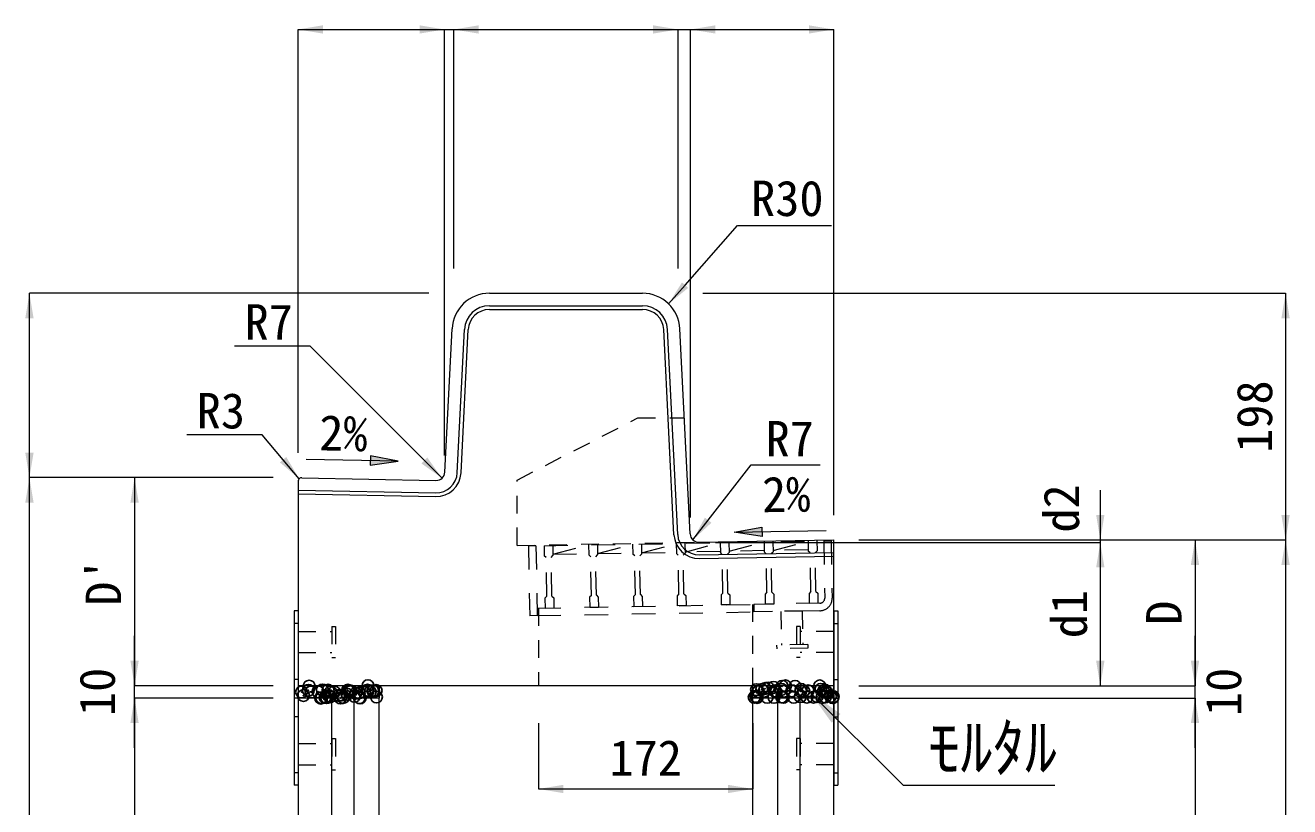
# Model space of a CAD drawing. Units: millimetres at full size. Extents: x 5964 to 125098, y -10801 to 28073.
# Drawn here: x 58154 to 59169, y 8491 to 9118 of the extents above; entities that cross this region are included whole.
import ezdxf
from ezdxf.enums import TextEntityAlignment as Align

# ---------------------------------------------------------------- set-up
doc = ezdxf.new("R2010")
doc.units = ezdxf.units.MM
doc.header["$LTSCALE"] = 19
doc.header["$PDMODE"] = 32
doc.header["$PDSIZE"] = 9.5
for name, pattern in [('DASHED_SPACED', [12, 6, -6]), ('USER1', [1.35, 0.75, -0.6]), ('USER3', [2, 1, -1]), ('USER5', [1.35, 0.75, -0.6])]:
    doc.linetypes.add(name, pattern=pattern)
for name, color, linetype, lineweight in [('0_2', 7, 'Continuous', 20), ('インサート', 3, 'USER1', 9), ('グレーチング', 7, 'USER1', 5), ('ジョイント', 7, 'Continuous', 9), ('寸法引出', 7, 'Continuous', 9), ('寸法線', 7, 'Continuous', 9), ('本体', 2, 'Continuous', 9), ('補助線', 8, 'Continuous', 13)]:
    doc.layers.add(name, color=color, linetype=linetype, lineweight=lineweight)
doc.layers.add('ハッチング', color=7, linetype='Continuous')
doc.styles.add('ＭＳ ゴシック', font='')
doc.styles.get('ＭＳ ゴシック').set_extended_font_data('MS Gothic')

# ---------------------------------------------------------------- blocks, each defined once
blk = doc.blocks.new('filled_arrow')
at = {"color": 0, "linetype": 'Continuous', "lineweight": -2}
blk.add_solid([(7.5, 1.25), (0, 0), (7.5, -1.25)], dxfattribs=at)

msp = doc.modelspace()

# ---------------------------------------------------------------- hatches: boundary and pattern name
at = {"layer": '寸法引出'}
for points in [[(58431.39, 8772.14), (58431.26, 8764.64), (58453.82, 8768)], [(58745.72, 8715), (58745.85, 8707.5), (58723.29, 8710.86)]]:
    msp.add_hatch(color=256, dxfattribs=at).paths.add_polyline_path(points)

# ---------------------------------------------------------------- linework, layer by layer
at = {"layer": '0_2', "linetype": 'DASHED_SPACED', "lineweight": 9}
msp.add_line((58803.38, 8631.19), (58803.38, 8614.19), dxfattribs=at)
at = {"layer": 'インサート'}
for p, q in [((58778, 8647.62), (58761, 8647.32)), ((58778, 8647.62), (58778.47, 8620.62)), ((58761, 8647.32), (58761.47, 8620.32)), ((58373.38, 8631.19), (58373.38, 8614.19)), ((58373.38, 8631.19), (58400.38, 8631.19)), ((58400.38, 8635.19), (58400.38, 8610.19)), ((58400.38, 8635.19), (58403.39, 8635.19)), ((58403.39, 8635.19), (58403.39, 8610.19)), ((58776.38, 8635.19), (58773.38, 8635.19)), ((58773.38, 8635.19), (58773.38, 8610.19)), ((58776.38, 8635.19), (58773.38, 8635.19)), ((58776.38, 8635.19), (58776.38, 8610.19)), ((58803.38, 8631.19), (58776.38, 8631.19)), ((58782.47, 8620.69), (58757.47, 8620.26)), ((58757.47, 8620.26), (58757.53, 8617.26)), ((58782.52, 8617.69), (58757.53, 8617.26)), ((58782.47, 8620.69), (58782.52, 8617.69)), ((58373.38, 8614.19), (58400.38, 8614.19)), ((58400.38, 8610.19), (58403.39, 8610.19)), ((58776.38, 8610.19), (58773.38, 8610.19)), ((58803.38, 8614.19), (58776.38, 8614.19)), ((58373.38, 8541.19), (58373.38, 8524.19)), ((58373.38, 8541.19), (58400.38, 8541.19)), ((58400.38, 8545.19), (58400.38, 8520.19)), ((58400.38, 8545.19), (58403.39, 8545.19)), ((58403.39, 8545.19), (58403.39, 8520.19)), ((58773.38, 8545.19), (58773.38, 8520.19)), ((58776.38, 8545.19), (58773.38, 8545.19)), ((58776.38, 8545.19), (58776.38, 8520.19)), ((58803.38, 8541.19), (58776.38, 8541.19)), ((58803.38, 8541.19), (58803.38, 8524.19)), ((58373.38, 8524.19), (58400.38, 8524.19)), ((58400.38, 8520.19), (58403.39, 8520.19)), ((58776.38, 8520.19), (58773.38, 8520.19)), ((58803.38, 8524.19), (58776.38, 8524.19))]:
    msp.add_line(p, q, dxfattribs=at)
at = {"layer": 'グレーチング', "linetype": 'USER3'}
for p, q in [((58564.31, 8699.91), (58558.31, 8699.81)), ((58558.31, 8699.81), (58559.29, 8643.82)), ((58564.31, 8699.91), (58565.28, 8643.92)), ((58570.81, 8700.02), (58789.78, 8703.83)), ((58570.81, 8700.02), (58570.95, 8692.03)), ((58577.81, 8700.15), (58577.95, 8692.15)), ((58577.93, 8693.15), (58606.61, 8700.65)), ((58606.61, 8700.65), (58606.74, 8692.65)), ((58613.6, 8700.77), (58613.74, 8692.77)), ((58613.73, 8693.77), (58641.9, 8701.26)), ((58641.9, 8701.26), (58642.04, 8693.26)), ((58648.9, 8701.38), (58649.04, 8693.38)), ((58649.02, 8694.38), (58677.19, 8701.87)), ((58676.89, 8701.87), (58677.03, 8693.87)), ((58683.89, 8701.99), (58684.03, 8693.99)), ((58684.02, 8694.99), (58712.19, 8702.48)), ((58712.19, 8702.48), (58712.33, 8694.48)), ((58719.19, 8702.6), (58719.33, 8694.6)), ((58719.31, 8695.6), (58747.48, 8703.09)), ((58747.48, 8703.09), (58747.62, 8695.1)), ((58754.48, 8703.22), (58754.62, 8695.22)), ((58754.6, 8696.22), (58782.78, 8703.71)), ((58782.78, 8703.71), (58782.92, 8695.71)), ((58789.78, 8703.83), (58789.92, 8695.83)), ((58795.28, 8703.92), (58801.28, 8704.03)), ((58795.28, 8703.92), (58796.08, 8657.93)), ((58801.28, 8704.03), (58802.08, 8658.04)), ((58801.28, 8704.03), (58802.08, 8658.04)), ((58572.48, 8690.55), (58570.95, 8692.03)), ((58573.01, 8659.56), (58572.48, 8690.55)), ((58576.47, 8690.62), (58577.95, 8692.15)), ((58577.01, 8659.63), (58576.47, 8690.62)), ((58577.93, 8693.15), (58606.73, 8693.65)), ((58608.27, 8691.17), (58606.74, 8692.65)), ((58608.81, 8660.18), (58608.27, 8691.17)), ((58612.27, 8691.24), (58613.74, 8692.77)), ((58612.81, 8660.25), (58612.27, 8691.24)), ((58613.73, 8693.77), (58642.02, 8694.26)), ((58643.56, 8691.79), (58642.04, 8693.26)), ((58644.1, 8660.79), (58643.56, 8691.79)), ((58647.56, 8691.86), (58649.04, 8693.38)), ((58648.1, 8660.86), (58647.56, 8691.86)), ((58649.02, 8694.38), (58677.32, 8694.87)), ((58678.56, 8692.4), (58677.03, 8693.87)), ((58679.1, 8661.4), (58678.56, 8692.4)), ((58682.56, 8692.46), (58684.03, 8693.99)), ((58683.1, 8661.47), (58682.56, 8692.46)), ((58712.31, 8695.48), (58684.02, 8694.99)), ((58713.85, 8693.01), (58712.33, 8694.48)), ((58714.39, 8662.01), (58713.85, 8693.01)), ((58717.85, 8693.08), (58719.33, 8694.6)), ((58718.39, 8662.08), (58717.85, 8693.08)), ((58747.61, 8696.1), (58719.31, 8695.6)), ((58749.15, 8693.62), (58747.62, 8695.1)), ((58749.69, 8662.63), (58749.15, 8693.62)), ((58753.15, 8693.69), (58754.62, 8695.22)), ((58753.69, 8662.7), (58753.15, 8693.69)), ((58782.9, 8696.71), (58754.6, 8696.22)), ((58784.44, 8694.23), (58782.92, 8695.71)), ((58784.98, 8663.24), (58784.44, 8694.23)), ((58788.44, 8694.3), (58789.92, 8695.83)), ((58788.98, 8663.31), (58788.44, 8694.3)), ((58573.01, 8659.56), (58571.54, 8658.03)), ((58571.54, 8658.03), (58571.68, 8650.03)), ((58577.01, 8659.63), (58578.54, 8658.15)), ((58578.54, 8658.15), (58578.68, 8650.15)), ((58608.81, 8660.18), (58607.33, 8658.65)), ((58607.33, 8658.65), (58607.47, 8650.65)), ((58612.81, 8660.25), (58614.33, 8658.77)), ((58614.33, 8658.77), (58614.47, 8650.78)), ((58644.1, 8660.79), (58642.63, 8659.27)), ((58642.63, 8659.27), (58642.77, 8651.27)), ((58648.1, 8660.86), (58649.63, 8659.39)), ((58649.63, 8659.39), (58649.77, 8651.39)), ((58679.1, 8661.4), (58677.62, 8659.87)), ((58677.62, 8659.87), (58677.76, 8651.88)), ((58683.1, 8661.47), (58684.62, 8660)), ((58684.62, 8660), (58684.76, 8652)), ((58714.39, 8662.01), (58712.92, 8660.49)), ((58712.92, 8660.49), (58713.06, 8652.49)), ((58718.39, 8662.08), (58719.92, 8660.61)), ((58719.92, 8660.61), (58720.06, 8652.61)), ((58749.69, 8662.63), (58748.21, 8661.1)), ((58748.21, 8661.1), (58748.35, 8653.1)), ((58753.69, 8662.7), (58755.21, 8661.22)), ((58755.21, 8661.22), (58755.35, 8653.22)), ((58784.98, 8663.24), (58783.51, 8661.71)), ((58783.51, 8661.71), (58783.65, 8653.71)), ((58788.98, 8663.31), (58790.51, 8661.84)), ((58790.51, 8661.84), (58790.65, 8653.84)), ((58565.18, 8649.92), (58739.15, 8652.94)), ((58571.68, 8650.03), (58578.68, 8650.15)), ((58607.47, 8650.65), (58614.47, 8650.78)), ((58642.77, 8651.27), (58649.77, 8651.39)), ((58684.76, 8652), (58677.76, 8651.88)), ((58720.06, 8652.61), (58713.06, 8652.49)), ((58792.15, 8653.86), (58739.15, 8652.94)), ((58739.15, 8652.94), (58739.26, 8646.94)), ((58792.25, 8647.86), (58739.26, 8646.94)), ((58755.35, 8653.22), (58748.35, 8653.1)), ((58790.65, 8653.84), (58783.65, 8653.71)), ((58565.28, 8643.92), (58559.29, 8643.82)), ((58565.28, 8643.92), (58739.26, 8646.94))]:
    msp.add_line(p, q, dxfattribs=at)
for radius, start, end in [(4, 270.99562, 0.99536), (10, 270.99553, 0.99532)]:
    msp.add_arc((58792.08, 8657.86), radius, start, end, dxfattribs=at)
at = {"layer": 'ジョイント'}
for p, q in [((58373.38, 8647.7), (58370.18, 8647.7)), ((58370.18, 8647.7), (58370.18, 8507.7)), ((58373.38, 8647.7), (58373.38, 8507.7)), ((58803.38, 8647.7), (58806.58, 8647.7)), ((58803.38, 8647.7), (58803.38, 8507.7)), ((58806.58, 8647.7), (58806.58, 8507.7)), ((58373.38, 8507.7), (58370.18, 8507.7)), ((58803.38, 8507.7), (58806.58, 8507.7))]:
    msp.add_line(p, q, dxfattribs=at)
at = {"layer": 'ジョイント', "linetype": 'USER5', "lineweight": 5}
for p, q in [((58373.38, 8637.7), (58370.18, 8637.7)), ((58803.38, 8637.7), (58806.58, 8637.7)), ((58373.38, 8592.7), (58370.18, 8592.7)), ((58803.38, 8592.7), (58806.58, 8592.7)), ((58373.38, 8562.7), (58370.18, 8562.7)), ((58803.38, 8562.7), (58806.58, 8562.7)), ((58373.38, 8517.7), (58370.18, 8517.7)), ((58803.38, 8517.7), (58806.58, 8517.7))]:
    msp.add_line(p, q, dxfattribs=at)
at = {"layer": 'ハッチング'}
for p in [(58376.13, 8582.61), (58381.64, 8583.99), (58382.26, 8587.31), (58383.78, 8582.63), (58389.43, 8582.78), (58392.92, 8584.23), (58397.46, 8584.02), (58399.6, 8582.65), (58402.43, 8582.72), (58413.25, 8584.06), (58413.28, 8584.05), (58414.19, 8583.2), (58415.42, 8582.68), (58416.15, 8583.22), (58422.34, 8581.95), (58426.47, 8582.49), (58429.1, 8584.08), (58429.45, 8583.39), (58429.46, 8587.66), (58431.24, 8582.71), (58433.37, 8583.4), (58433.88, 8583.61), (58436.01, 8583.75), (58741.35, 8584.49), (58742.7, 8582.94), (58745.5, 8584.65), (58747.64, 8583.29), (58748.25, 8585.4), (58750.9, 8585.74), (58755.03, 8586.29), (58756.16, 8583.53), (58756.42, 8583.44), (58757.09, 8582.67), (58761.32, 8584.68), (58761.93, 8587.2), (58763.46, 8583.32), (58764.57, 8587.54), (58769.72, 8583.6), (58772.36, 8587.13), (58776.78, 8583.08), (58777.14, 8584.71), (58779.28, 8583.34), (58782.71, 8583.54), (58792.06, 8587.54), (58792.96, 8584.74), (58795.1, 8583.37), (58796.43, 8584.04), (58797.11, 8582.9), (58798.05, 8582.04), (58377.65, 8579.77), (58391.5, 8577.71), (58392.35, 8578), (58394.99, 8578.35), (58396.3, 8578.02), (58397.98, 8579.6), (58398.92, 8578.74), (58399.12, 8578.89), (58406.02, 8579.8), (58407.32, 8577.74), (58408.66, 8580.15), (58409.6, 8578.19), (58412.79, 8580.69), (58418.61, 8579.15), (58419.69, 8581.6), (58422.59, 8578.13), (58423.14, 8577.77), (58436.31, 8578.62), (58739.53, 8578.34), (58740.89, 8579.07), (58741.82, 8578.21), (58749.87, 8578.41), (58755.35, 8578.37), (58761.51, 8578.62), (58762.86, 8578.35), (58771.17, 8578.4), (58776.58, 8578.84), (58781.84, 8578.44), (58786.99, 8578.43), (58789.88, 8579.01), (58793.96, 8578.26), (58796.6, 8578.61), (58800.73, 8579.15), (58802.47, 8578), (58802.81, 8578.46), (58802.88, 8578.95)]:
    msp.add_point(p, dxfattribs=at)
at = {"layer": '寸法引出'}
for p, q in [((58453.82, 8768), (58379.81, 8769.28)), ((58723.29, 8710.86), (58797.3, 8712.14))]:
    msp.add_line(p, q, dxfattribs=at)
at = {"layer": '寸法引出', "lineweight": 13}
for points in [[(58431.39, 8772.14), (58431.26, 8764.64), (58453.82, 8768)], [(58745.72, 8715), (58745.85, 8707.5), (58723.29, 8710.86)]]:
    msp.add_lwpolyline(points, close=True, dxfattribs=at)
at = {"layer": '寸法線'}
for p, q in [((58373.38, 9114.45), (58490.87, 9114.45)), ((58373.38, 8774.69), (58373.38, 9114.45)), ((58450.87, 9114.45), (58538.38, 9114.45)), ((58490.87, 8772.34), (58490.87, 9114.45)), ((58490.87, 8772.34), (58490.87, 9114.45)), ((58498.38, 8922.69), (58498.38, 9114.45)), ((58498.38, 9114.45), (58678.38, 9114.45)), ((58498.38, 8922.69), (58498.38, 9114.45)), ((58638.38, 9114.45), (58728.38, 9114.45)), ((58678.38, 8922.69), (58678.38, 9114.45)), ((58678.38, 8922.69), (58678.38, 9114.45)), ((58688.38, 8722.69), (58688.38, 9114.45)), ((58688.38, 9114.45), (58803.38, 9114.45)), ((58688.38, 8722.69), (58688.38, 9114.45)), ((58803.38, 8724.69), (58803.38, 9114.45)), ((58157.73, 8754.69), (58157.73, 8902.69)), ((58478.38, 8902.69), (58157.73, 8902.69)), ((58698.38, 8902.69), (59166.01, 8902.69)), ((59166.01, 8902.69), (59166.01, 8704.69)), ((58157.73, 8027.7), (58157.73, 8754.69)), ((58353.38, 8754.69), (58157.73, 8754.69)), ((58353.38, 8754.69), (58157.73, 8754.69)), ((58242.09, 8754.69), (58242.09, 8587.69)), ((58353.38, 8754.69), (58242.09, 8754.69)), ((59017.31, 8744.69), (59017.31, 8662.69)), ((58708.38, 8702.69), (59017.31, 8702.69)), ((58708.38, 8702.69), (59017.31, 8702.69)), ((58823.38, 8704.69), (59166.01, 8704.69)), ((58823.38, 8704.69), (59017.31, 8704.69)), ((58823.38, 8704.69), (59093.33, 8704.69)), ((58823.38, 8704.69), (59166.01, 8704.69)), ((59017.31, 8702.69), (59017.31, 8587.69)), ((59093.33, 8704.69), (59093.33, 8587.69)), ((59166.01, 8704.69), (59166.01, 8027.7)), ((58242.09, 8537.69), (58242.09, 8627.69)), ((59093.33, 8537.69), (59093.33, 8627.69)), ((58353.38, 8587.69), (58242.09, 8587.69)), ((58353.38, 8587.69), (58242.09, 8587.69)), ((58823.38, 8587.69), (59017.31, 8587.69)), ((58823.38, 8587.69), (59093.33, 8587.69)), ((58823.38, 8587.69), (59093.33, 8587.69)), ((58242.09, 8577.69), (58242.09, 8277.69)), ((58353.38, 8577.69), (58242.09, 8577.69)), ((58353.38, 8577.69), (58242.09, 8577.69)), ((58823.38, 8577.69), (59093.33, 8577.69)), ((58823.38, 8577.69), (59093.33, 8577.69)), ((59093.33, 8577.69), (59093.33, 8027.7)), ((58566.32, 8557.69), (58566.32, 8504.77)), ((58738.38, 8557.69), (58738.38, 8504.77)), ((58566.32, 8504.77), (58738.38, 8504.77))]:
    msp.add_line(p, q, dxfattribs=at)
for points in [[(58670.78, 8894.18), (58684, 8909.19), (58726.04, 8956.97), (58801.57, 8956.97)], [(58488.92, 8754.29), (58474.77, 8768.44), (58382.99, 8860.22), (58322.41, 8860.22)], [(58374.26, 8753.82), (58361.34, 8769.08), (58344.52, 8788.93), (58283.94, 8788.93)], [(58690.26, 8704.7), (58702.52, 8720.49), (58737.02, 8764.91), (58792.44, 8764.91)], [(58784.01, 8582.69), (58858.97, 8507.74), (58980.9, 8507.74)]]:
    msp.add_lwpolyline(points, dxfattribs=at)
at = {"layer": '本体', "lineweight": 20}
for p, q in [((58526.92, 8902.69), (58649.85, 8902.69)), ((58491.21, 8759.13), (58496.96, 8874.19)), ((58688.05, 8709.46), (58679.81, 8874.19)), ((58373.38, 8751.63), (58373.38, 8587.69)), ((58376.44, 8754.63), (58484.07, 8752.48)), ((58695.16, 8702.81), (58803.38, 8704.69)), ((58803.38, 8587.69), (58803.38, 8704.69)), ((58373.38, 8587.69), (58373.38, 8577.69)), ((58803.38, 8587.69), (58373.38, 8587.69)), ((58438.38, 8587.69), (58438.38, 8577.69)), ((58738.38, 8577.69), (58738.38, 8587.69)), ((58803.38, 8577.69), (58803.38, 8587.69)), ((58373.38, 8577.69), (58373.38, 8027.7)), ((58438.38, 8577.69), (58373.38, 8577.69)), ((58438.38, 8348.22), (58438.38, 8577.69)), ((58738.38, 8348.22), (58738.38, 8577.69)), ((58803.38, 8577.69), (58738.38, 8577.69)), ((58803.38, 8027.7), (58803.38, 8577.69))]:
    msp.add_line(p, q, dxfattribs=at)
at = {"layer": '本体', "color": 4, "lineweight": 5}
for p, q in [((58526.92, 8892.69), (58649.85, 8892.69)), ((58526.92, 8889.69), (58649.85, 8889.69)), ((58501.19, 8758.63), (58506.95, 8873.69)), ((58504.19, 8758.48), (58509.94, 8873.54)), ((58675.06, 8708.81), (58666.82, 8873.54)), ((58678.06, 8708.96), (58669.82, 8873.69)), ((58373.38, 8744.69), (58483.87, 8742.48)), ((58373.38, 8741.69), (58483.81, 8739.48)), ((58695.33, 8692.81), (58803.38, 8694.69)), ((58695.38, 8689.81), (58803.38, 8691.69)), ((58400.38, 8348.22), (58400.38, 8577.69)), ((58418.38, 8348.22), (58418.38, 8577.69)), ((58758.38, 8348.22), (58758.38, 8577.69)), ((58776.38, 8348.22), (58776.38, 8577.69))]:
    msp.add_line(p, q, dxfattribs=at)
at = {"layer": '本体', "linetype": 'USER1'}
for p, q in [((58549.19, 8752.69), (58646.08, 8802.69)), ((58646.08, 8802.69), (58683.38, 8802.69)), ((58549.19, 8700.28), (58549.19, 8752.69)), ((58549.19, 8700.28), (58695.16, 8702.81)), ((58566.32, 8649.94), (58566.32, 8587.69)), ((58738.38, 8587.69), (58738.38, 8652.93))]:
    msp.add_line(p, q, dxfattribs=at)
at = {"layer": '本体', "lineweight": 20}
for centre, radius, start, end in [((58526.92, 8872.69), 30, 90, 177.13784), ((58649.85, 8872.69), 30, 2.86268, 90), ((58484.21, 8759.48), 7, 268.85424, 357.13784), ((58376.38, 8751.63), 3, 88.85424, 180), ((58695.04, 8709.81), 7, 182.86268, 270.99344)]:
    msp.add_arc(centre, radius, start, end, dxfattribs=at)
at = {"layer": '本体', "color": 4, "lineweight": 5}
for centre, radius, start, end in [((58526.92, 8872.69), 20, 90, 177.13784), ((58649.85, 8872.69), 20, 2.86268, 90), ((58526.92, 8872.69), 17, 90, 177.13758), ((58649.85, 8872.69), 17, 2.8624, 90), ((58484.21, 8759.48), 20, 268.85424, 357.13784), ((58484.21, 8759.48), 17, 268.85424, 357.13784), ((58695.04, 8709.81), 20, 182.86268, 270.99344), ((58695.04, 8709.81), 17, 182.86268, 270.99344)]:
    msp.add_arc(centre, radius, start, end, dxfattribs=at)
at = {"layer": '補助線'}
for p, q in [((58373.38, 8577.7), (58370.18, 8577.7)), ((58803.38, 8577.7), (58806.58, 8577.7))]:
    msp.add_line(p, q, dxfattribs=at)

# ---------------------------------------------------------------- block references
at = {"layer": '寸法線', "xscale": 2.67, "yscale": 2.67}
for p in [(58373.38, 9114.45), (58498.38, 9114.45), (58498.38, 9114.45), (58688.38, 9114.45), (58688.38, 9114.45), (58566.32, 8504.77)]:
    msp.add_blockref('filled_arrow', p, dxfattribs=at)
at = {"layer": '寸法線'}
for p, xscale, yscale, rotation in [((58490.87, 9114.45), 2.67, 2.67, 180), ((58490.87, 9114.45), 2.67, 2.67, 180), ((58678.38, 9114.45), 2.67, 2.67, 180), ((58678.38, 9114.45), 2.67, 2.67, 180), ((58803.38, 9114.45), 2.67, 2.67, 180), ((58670.78, 8894.18), 2.67, 2.67, 48.6), ((58157.73, 8902.69), 2.67, 2.67, 270), ((59166.01, 8902.69), 2.67, 2.67, 270), ((58157.73, 8754.69), 2.67, 2.67, 90), ((58374.26, 8753.82), 2.67, 2.67, 130.3), ((58488.92, 8754.29), 2.67, 2.67, 135), ((58157.73, 8754.69), 2.67, 2.67, 270), ((58242.09, 8754.69), 2.67, 2.67, 270), ((58690.26, 8704.7), 2.67, 2.67, 52.2), ((59017.31, 8704.69), 2.67, 2.67, 90), ((59166.01, 8704.69), 2.67, 2.67, 90), ((59017.31, 8702.69), 2.67, 2.67, 270), ((59017.31, 8702.69), 2.67, 2.67, 270), ((59093.33, 8704.69), 2.67, 2.67, 270), ((59166.01, 8704.69), 2.67, 2.67, 270), ((58242.09, 8587.69), 2.67, 2.67, 90), ((58242.09, 8587.69), 2.67, 2.67, 90), ((59017.31, 8587.69), 2.67, 2.67, 90), ((59093.33, 8587.69), 2.67, 2.67, 90), ((59093.33, 8587.69), 2.67, 2.67, 90), ((58242.09, 8577.69), 2.67, 2.67, 270), ((58242.09, 8577.69), 2.67, 2.67, 270), ((58784.01, 8582.69), 4, 4, 315), ((59093.33, 8577.69), 2.67, 2.67, 270), ((59093.33, 8577.69), 2.67, 2.67, 270), ((58738.38, 8504.77), 2.67, 2.67, 180)]:
    msp.add_blockref('filled_arrow', p, dxfattribs=dict(at, xscale=xscale, yscale=yscale, rotation=rotation))

# ---------------------------------------------------------------- texts
at = {"layer": '0_2', "style": 'ＭＳ ゴシック'}
for s, p in [('R30', (58766.07, 8978.9)), ('R7', (58349.82, 8879.67)), ('R3', (58311.36, 8808.38)), ('R7', (58768.02, 8785.9))]:
    msp.add_text(s, height=28.48, dxfattribs=at).set_placement(p, align=Align.MIDDLE_CENTER)
for rotation, p in [(359, (58409.74, 8790.48)), (1, (58765.2, 8741.46))]:
    msp.add_text('2%', height=28.48, rotation=rotation, dxfattribs=at).set_placement(p, align=Align.MIDDLE_CENTER)
at = {"layer": '寸法線', "style": 'ＭＳ ゴシック'}
for s, p in [('198', (59141.01, 8803.69)), ('d2', (58985.99, 8729.96)), ("D'", (58217.09, 8671.19)), ('d1', (58992.31, 8645.19)), ('D', (59068.33, 8646.19)), ('10', (58212.09, 8582.69)), ('10', (59116.16, 8582.69))]:
    msp.add_text(s, height=28.48, rotation=90, dxfattribs=at).set_placement(p, align=Align.MIDDLE_CENTER)
msp.add_text('ﾓﾙﾀﾙ', height=37.98, dxfattribs=at).set_placement((58878.97, 8557.16), align=Align.TOP_LEFT)
msp.add_text('172', height=28.48, dxfattribs=at).set_placement((58652.35, 8529.77), align=Align.MIDDLE_CENTER)

doc.saveas('drawing.dxf')
